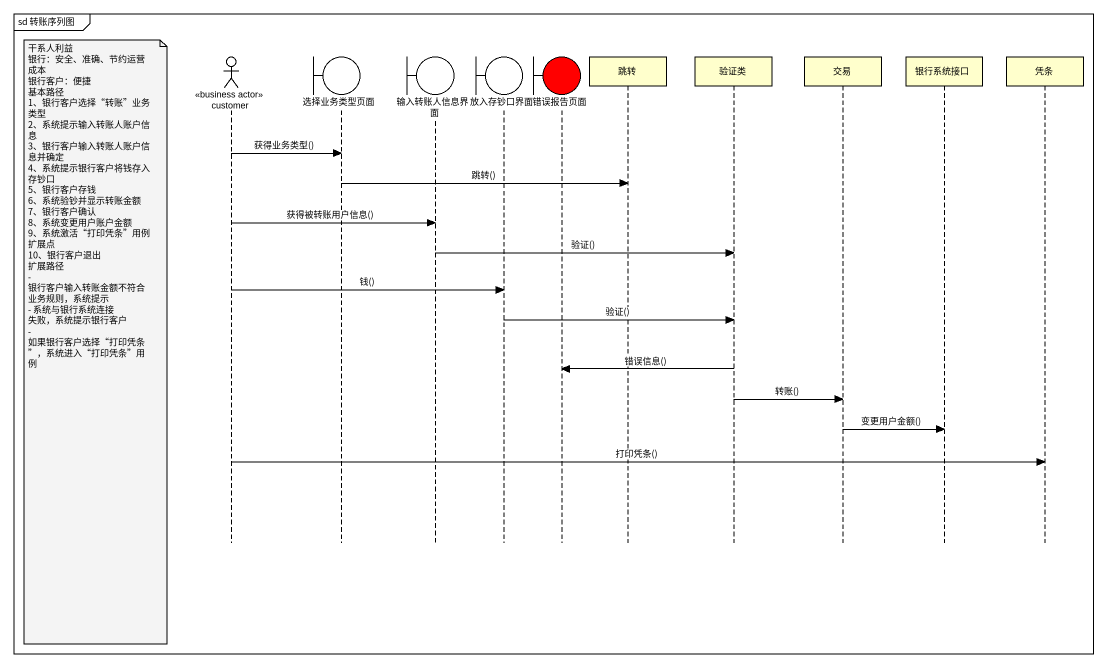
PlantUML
@startuml
mainframe sd 转账序列图
hide footbox
actor customer <<business actor>>
boundary 选择业务类型页面
boundary 输入转账人信息界面
boundary 放入存钞口界面
boundary 错误报告页面 #FF0000
participant 跳转
participant 验证类
participant 交易
participant 银行系统接口
participant 凭条

customer -> 选择业务类型页面 : 获得业务类型()
选择业务类型页面 -> 跳转 : 跳转()
customer -> 输入转账人信息界面 : 获得被转账用户信息()
输入转账人信息界面 -> 验证类 : 验证()
customer -> 放入存钞口界面 : 钱()
放入存钞口界面 -> 验证类 : 验证()
note left of customer
  干系人利益
  银行：安全、准确、节约运营成本
  银行客户：便捷
  基本路径
  1、银行客户选择“转账”业务类型
  2、系统提示输入转账人账户信息
  3、银行客户输入转账人账户信息并确定
  4、系统提示银行客户将钱存入存钞口
  5、银行客户存钱
  6、系统验钞并显示转账金额
  7、银行客户确认
  8、系统变更用户账户金额
  9、系统激活“打印凭条”用例扩展点
  10、银行客户退出
  扩展路径
  - 银行客户输入转账金额不符合业务规则，系统提示
  - 系统与银行系统连接 失败，系统提示银行客户
  - 如果银行客户选择“打印凭条”，系统进入“打印凭条”用例
end note
验证类 -> 错误报告页面 : 错误信息()
验证类 -> 交易 : 转账()
交易 -> 银行系统接口 : 变更用户金额()
customer -> 凭条 : 打印凭条()
@enduml
